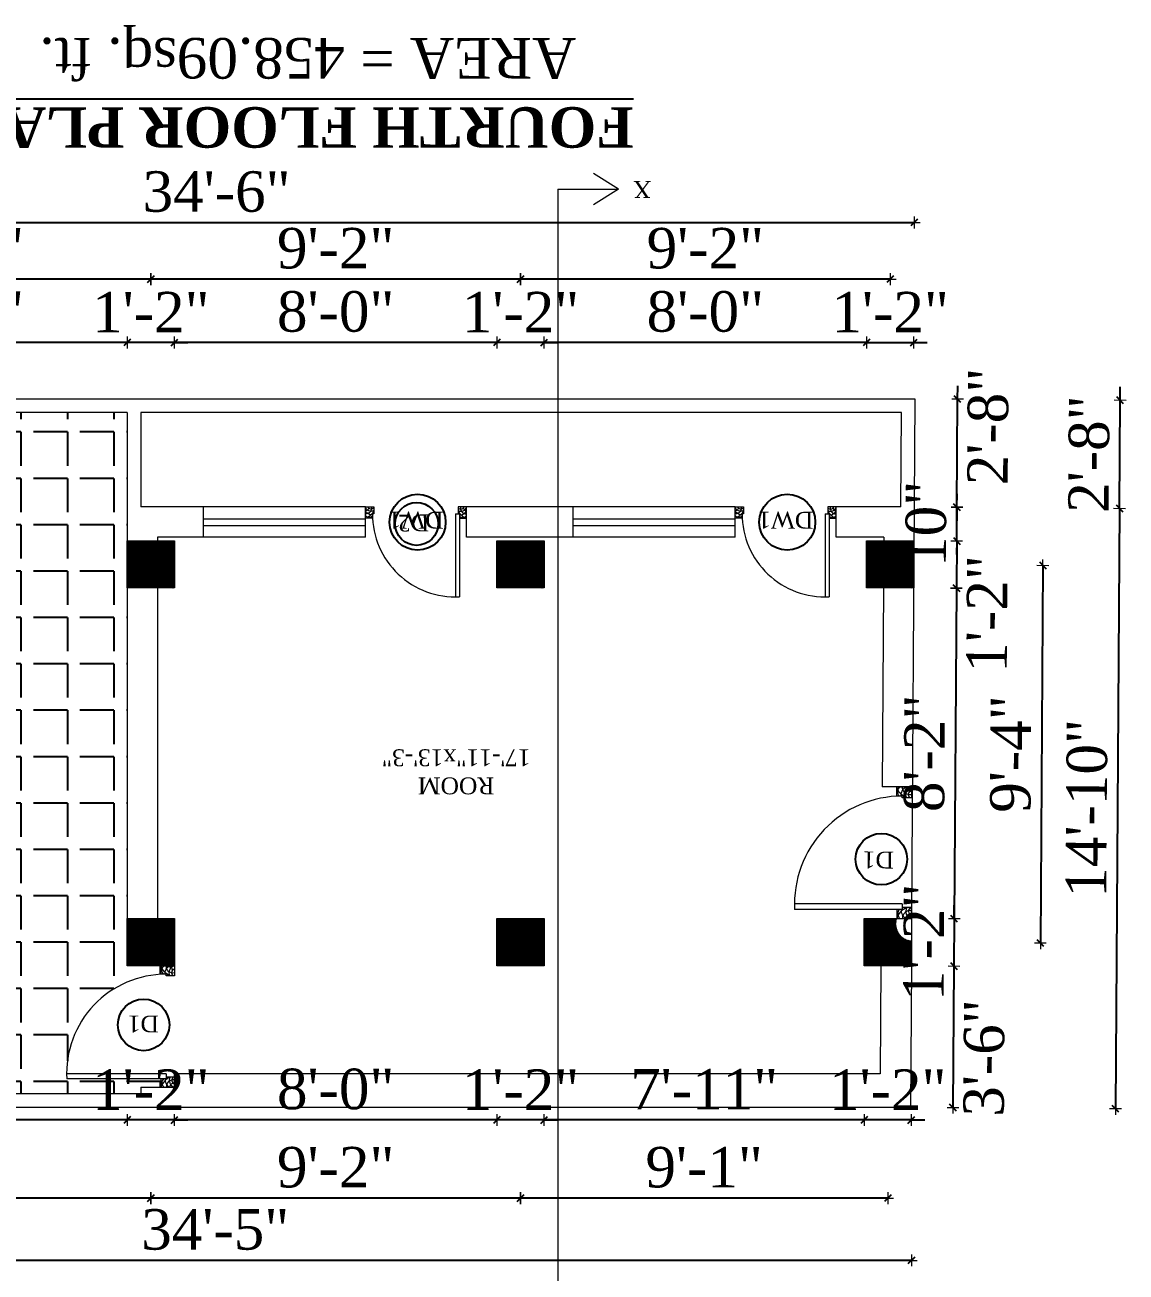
# Model space of a CAD drawing. Header units: inches. Extents: x 4069 to 291496, y -47643 to 12535.
# Drawn here: x 31028.9 to 31355.4, y 3104 to 3473.7 of the extents above; entities that cross this region are included whole.
import ezdxf

# ---------------------------------------------------------------- set-up
doc = ezdxf.new("R2010")
doc.units = ezdxf.units.IN
doc.header["$LTSCALE"] = 5
doc.header["$MEASUREMENT"] = 0
for name, color, linetype, lineweight in [('A-WALL', 7, 'Continuous', 9), ('Dimension', 7, 'Continuous', 18), ('DOOR', 62, 'Continuous', 0)]:
    doc.layers.add(name, color=color, linetype=linetype, lineweight=lineweight)
doc.layers.add('dim line', color=7, linetype='Continuous', lineweight=15, true_color=0xfab2b2)
doc.layers.add('TEXT', color=6, linetype='Continuous')
doc.layers.add('WALL', color=7, linetype='Continuous')
doc.styles.add('ordinary', font='times.ttf')
doc.dimstyles.new('Copy of 96', dxfattribs={"dimtxt": 7, "dimasz": 4, "dimexe": 0.5, "dimexo": 0.5, "dimgap": 3, "dimtad": 1, "dimdec": 1, "dimzin": 11, "dimdsep": 46, "dimlunit": 4, "dimtxsty": 'ordinary', "dimblk": 'OBLIQUE', "dimcen": 0.09, "dimse1": 1, "dimse2": 1, "dimclrt": 6, "dimazin": 0, "dimtfac": 1, "dimtdec": 1, "dimtix": 1, "dimtmove": 2, "dimatfit": 3, "dimldrblk": 'leader', "dimfxl": 0.5, "dimfxlon": 1, "dimtolj": 1, "dimtzin": 0, "dimarcsym": 0})
pattern_1 = [(225, (55604.94825, 4810.5098), (0.08838834765, -0.08838834765), [])]

# ---------------------------------------------------------------- blocks, each defined once
blk = doc.blocks.new('A$C27B36B59')
at = {"layer": 'DOOR'}
for p, q in [((0, 4), (0, 0)), ((2.5, 4), (0, 4)), ((2.5, 2.5), (2.5, 4)), ((0, 0), (3, 0)), ((3, 2.5), (2.5, 2.5)), ((3, 0), (3, 2.5))]:
    blk.add_line(p, q, dxfattribs=at)
for centre, radius, start, end in [((-1.4, -0.54), 4.75, 22.1411, 72.838), ((1.34, 2.09), 1.64, 45.138, 144.8948), ((2.21, 0.3), 2.49, 83.3149, 152.658), ((0.13, 0.37), 2.05, 349.4875, 93.6805), ((1.96, -0.47), 2.01, 58.7447, 166.495), ((-0.06, 0.32), 1.13, 343.542, 86.947), ((2.08, -0.4), 1.17, 38.2816, 160.1519)]:
    blk.add_arc(centre, radius, start, end, dxfattribs=at)
blk = doc.blocks.new('D2')
at = {"layer": 'DOOR'}
for p, q in [((74473.95, 24047.59), (74473.95, 24018.09)), ((74473.95, 24047.59), (74475.45, 24047.59)), ((74475.45, 24047.59), (74475.45, 24018.13))]:
    blk.add_line(p, q, dxfattribs=at)
blk.add_arc((74473.95, 24047.59), 29.5, 180, 272.9146, dxfattribs=at)
at = {"layer": 'DOOR', "xscale": -1, "rotation": 180}
blk.add_blockref('A$C27B36B59', (74441.95, 24050.09), dxfattribs=at)
at = {"layer": 'DOOR', "rotation": 180}
blk.add_blockref('A$C27B36B59', (74477.95, 24050.09), dxfattribs=at)
blk = doc.blocks.new('oblique')
at = {"color": 0, "lineweight": -2}
blk.add_line((0.25, 0.25), (-0.25, -0.25), dxfattribs=at)
at = {"layer": 'dim line', "lineweight": 9}
for p, q in [((-0.4375, 0), (0.4375, 0)), ((0, 0.4375), (0, -0.4375))]:
    blk.add_line(p, q, dxfattribs=at)
blk = doc.blocks.new('*D861')
at = {"layer": 'A-WALL', "color": 0, "lineweight": -2, "ltscale": 50, "transparency": 16777216}
for p, q in [((31278.49, 3379.55), (31274.49, 3379.55)), ((31278.49, 3379.55), (31292.49, 3379.55)), ((31292.49, 3379.55), (31296.49, 3379.55))]:
    blk.add_line(p, q, dxfattribs=at)
at = {"layer": 'Defpoints', "color": 0, "ltscale": 50, "transparency": 16777216}
for p in [(31292.49, 3379.55), (31278.49, 3320.79, -58.17), (31292.49, 3320.79, -58.17)]:
    blk.add_point(p, dxfattribs=at)
at = {"layer": 'A-WALL', "color": 0, "lineweight": -2, "ltscale": 50, "transparency": 16777216, "xscale": 4, "yscale": 4, "zscale": 4}
blk.add_blockref('oblique', (31278.49, 3379.55), dxfattribs=at)
at = {"layer": 'A-WALL', "color": 0, "lineweight": -2, "ltscale": 50, "transparency": 16777216, "xscale": 4, "yscale": 4, "zscale": 4, "rotation": 180}
blk.add_blockref('oblique', (31292.49, 3379.55), dxfattribs=at)
at = {"layer": 'A-WALL', "color": 6, "ltscale": 50, "transparency": 16777216, "insert": (31285.49, 3388.55), "char_height": 12, "attachment_point": 5, "style": 'ordinary'}
blk.add_mtext('\\A1;1\'-2"', dxfattribs=at)
blk = doc.blocks.new('_OBLIQUE')
at = {"color": 0, "linetype": 'ByBlock'}
blk.add_line((-0.5, -0.5), (0.5, 0.5), dxfattribs=at)
blk = doc.blocks.new('leader')
at = {"layer": 'Dimension'}
for p, q in [((0, -4.328), (0, 4.328)), ((-4.424, 0), (4.424, 0))]:
    blk.add_line(p, q, dxfattribs=at)
blk = doc.blocks.new('*D862')
at = {"layer": 'A-WALL', "color": 0, "lineweight": -2, "ltscale": 5, "transparency": 16777216}
blk.add_line((31278.49, 3379.55), (31182.87, 3379.55), dxfattribs=at)
at = {"layer": 'Defpoints', "color": 0, "ltscale": 5, "transparency": 16777216}
for p in [(31182.87, 3379.55), (31182.87, 3320.79, -58.17), (31278.49, 3320.79, -58.17)]:
    blk.add_point(p, dxfattribs=at)
at = {"layer": 'A-WALL', "color": 0, "lineweight": -2, "ltscale": 5, "transparency": 16777216, "xscale": 4, "yscale": 4, "zscale": 4, "rotation": 180}
blk.add_blockref('oblique', (31182.87, 3379.55), dxfattribs=at)
at = {"layer": 'A-WALL', "color": 0, "lineweight": -2, "ltscale": 5, "transparency": 16777216, "xscale": 4, "yscale": 4, "zscale": 4}
blk.add_blockref('oblique', (31278.49, 3379.55), dxfattribs=at)
at = {"layer": 'A-WALL', "color": 6, "ltscale": 5, "transparency": 16777216, "insert": (31230.68, 3388.65), "char_height": 12, "attachment_point": 5, "style": 'ordinary'}
blk.add_mtext('\\A1;8\'-0"', dxfattribs=at)
blk = doc.blocks.new('*D863')
at = {"layer": 'A-WALL', "color": 0, "lineweight": -2, "ltscale": 5, "transparency": 16777216}
for p, q in [((31168.87, 3379.55), (31164.87, 3379.55)), ((31182.87, 3379.55), (31168.87, 3379.55)), ((31182.87, 3379.55), (31186.87, 3379.55))]:
    blk.add_line(p, q, dxfattribs=at)
at = {"layer": 'Defpoints', "color": 0, "ltscale": 5, "transparency": 16777216}
for p in [(31168.87, 3379.55), (31168.87, 3320.79, -58.17), (31182.87, 3320.79, -58.17)]:
    blk.add_point(p, dxfattribs=at)
at = {"layer": 'A-WALL', "color": 0, "lineweight": -2, "ltscale": 5, "transparency": 16777216, "xscale": 4, "yscale": 4, "zscale": 4}
blk.add_blockref('oblique', (31168.87, 3379.55), dxfattribs=at)
at = {"layer": 'A-WALL', "color": 0, "lineweight": -2, "ltscale": 5, "transparency": 16777216, "xscale": 4, "yscale": 4, "zscale": 4, "rotation": 180}
blk.add_blockref('oblique', (31182.87, 3379.55), dxfattribs=at)
at = {"layer": 'A-WALL', "color": 6, "ltscale": 5, "transparency": 16777216, "insert": (31175.87, 3388.55), "char_height": 12, "attachment_point": 5, "style": 'ordinary'}
blk.add_mtext('\\A1;1\'-2"', dxfattribs=at)
blk = doc.blocks.new('*D864')
at = {"layer": 'A-WALL', "color": 0, "lineweight": -2, "ltscale": 5, "transparency": 16777216}
blk.add_line((31168.87, 3379.55), (31073.25, 3379.55), dxfattribs=at)
at = {"layer": 'Defpoints', "color": 0, "ltscale": 5, "transparency": 16777216}
for p in [(31073.25, 3379.55), (31073.25, 3320.79, -58.17), (31168.87, 3320.79, -58.17)]:
    blk.add_point(p, dxfattribs=at)
at = {"layer": 'A-WALL', "color": 0, "lineweight": -2, "ltscale": 5, "transparency": 16777216, "xscale": 4, "yscale": 4, "zscale": 4, "rotation": 180}
blk.add_blockref('oblique', (31073.25, 3379.55), dxfattribs=at)
at = {"layer": 'A-WALL', "color": 0, "lineweight": -2, "ltscale": 5, "transparency": 16777216, "xscale": 4, "yscale": 4, "zscale": 4}
blk.add_blockref('oblique', (31168.87, 3379.55), dxfattribs=at)
at = {"layer": 'A-WALL', "color": 6, "ltscale": 5, "transparency": 16777216, "insert": (31121.06, 3388.65), "char_height": 12, "attachment_point": 5, "style": 'ordinary'}
blk.add_mtext('\\A1;8\'-0"', dxfattribs=at)
blk = doc.blocks.new('*D865')
at = {"layer": 'A-WALL', "color": 0, "lineweight": -2, "ltscale": 5, "transparency": 16777216}
for p, q in [((31059.25, 3379.55), (31055.25, 3379.55)), ((31073.25, 3379.55), (31059.25, 3379.55)), ((31073.25, 3379.55), (31077.25, 3379.55))]:
    blk.add_line(p, q, dxfattribs=at)
at = {"layer": 'Defpoints', "color": 0, "ltscale": 5, "transparency": 16777216}
for p in [(31059.25, 3379.55), (31059.25, 3320.79, -58.17), (31073.25, 3320.79, -58.17)]:
    blk.add_point(p, dxfattribs=at)
at = {"layer": 'A-WALL', "color": 0, "lineweight": -2, "ltscale": 5, "transparency": 16777216, "xscale": 4, "yscale": 4, "zscale": 4}
blk.add_blockref('oblique', (31059.25, 3379.55), dxfattribs=at)
at = {"layer": 'A-WALL', "color": 0, "lineweight": -2, "ltscale": 5, "transparency": 16777216, "xscale": 4, "yscale": 4, "zscale": 4, "rotation": 180}
blk.add_blockref('oblique', (31073.25, 3379.55), dxfattribs=at)
at = {"layer": 'A-WALL', "color": 6, "ltscale": 5, "transparency": 16777216, "insert": (31066.25, 3388.55), "char_height": 12, "attachment_point": 5, "style": 'ordinary'}
blk.add_mtext('\\A1;1\'-2"', dxfattribs=at)
blk = doc.blocks.new('*D866')
at = {"layer": 'A-WALL', "color": 0, "lineweight": -2, "ltscale": 5, "transparency": 16777216}
blk.add_line((31059.25, 3379.55), (30963.25, 3379.55), dxfattribs=at)
at = {"layer": 'Defpoints', "color": 0, "ltscale": 5, "transparency": 16777216}
for p in [(30963.25, 3379.55), (30963.25, 3320.79), (31059.25, 3320.79, -58.17)]:
    blk.add_point(p, dxfattribs=at)
at = {"layer": 'A-WALL', "color": 0, "lineweight": -2, "ltscale": 5, "transparency": 16777216, "xscale": 4, "yscale": 4, "zscale": 4, "rotation": 180}
blk.add_blockref('oblique', (30963.25, 3379.55), dxfattribs=at)
at = {"layer": 'A-WALL', "color": 0, "lineweight": -2, "ltscale": 5, "transparency": 16777216, "xscale": 4, "yscale": 4, "zscale": 4}
blk.add_blockref('oblique', (31059.25, 3379.55), dxfattribs=at)
at = {"layer": 'A-WALL', "color": 6, "ltscale": 5, "transparency": 16777216, "insert": (31011.25, 3388.65), "char_height": 12, "attachment_point": 5, "style": 'ordinary'}
blk.add_mtext('\\A1;8\'-0"', dxfattribs=at)
blk = doc.blocks.new('*D749')
at = {"layer": 'A-WALL', "color": 0, "lineweight": -2, "ltscale": 5, "transparency": 16777216}
blk.add_line((31285.49, 3398.3), (31175.87, 3398.3), dxfattribs=at)
at = {"layer": 'Defpoints', "color": 0, "ltscale": 5, "transparency": 16777216}
for p in [(31175.87, 3398.3), (31175.87, 3313.79, -58.17), (31285.49, 3313.79, -58.17)]:
    blk.add_point(p, dxfattribs=at)
at = {"layer": 'A-WALL', "color": 0, "lineweight": -2, "ltscale": 5, "transparency": 16777216, "xscale": 4, "yscale": 4, "zscale": 4, "rotation": 180}
blk.add_blockref('oblique', (31175.87, 3398.3), dxfattribs=at)
at = {"layer": 'A-WALL', "color": 0, "lineweight": -2, "ltscale": 5, "transparency": 16777216, "xscale": 4, "yscale": 4, "zscale": 4}
blk.add_blockref('oblique', (31285.49, 3398.3), dxfattribs=at)
at = {"layer": 'A-WALL', "color": 6, "ltscale": 5, "transparency": 16777216, "insert": (31230.68, 3407.42), "char_height": 12, "attachment_point": 5, "style": 'ordinary'}
blk.add_mtext('\\A1;9\'-2"', dxfattribs=at)
blk = doc.blocks.new('*D868')
at = {"layer": 'A-WALL', "color": 0, "lineweight": -2, "ltscale": 5, "transparency": 16777216}
blk.add_line((31175.87, 3398.3), (31066.25, 3398.3), dxfattribs=at)
at = {"layer": 'Defpoints', "color": 0, "ltscale": 5, "transparency": 16777216}
for p in [(31066.25, 3398.3), (31066.25, 3313.79, -58.17), (31175.87, 3313.79, -58.17)]:
    blk.add_point(p, dxfattribs=at)
at = {"layer": 'A-WALL', "color": 0, "lineweight": -2, "ltscale": 5, "transparency": 16777216, "xscale": 4, "yscale": 4, "zscale": 4, "rotation": 180}
blk.add_blockref('oblique', (31066.25, 3398.3), dxfattribs=at)
at = {"layer": 'A-WALL', "color": 0, "lineweight": -2, "ltscale": 5, "transparency": 16777216, "xscale": 4, "yscale": 4, "zscale": 4}
blk.add_blockref('oblique', (31175.87, 3398.3), dxfattribs=at)
at = {"layer": 'A-WALL', "color": 6, "ltscale": 5, "transparency": 16777216, "insert": (31121.06, 3407.42), "char_height": 12, "attachment_point": 5, "style": 'ordinary'}
blk.add_mtext('\\A1;9\'-2"', dxfattribs=at)
blk = doc.blocks.new('*D869')
at = {"layer": 'A-WALL', "color": 0, "lineweight": -2, "ltscale": 5, "transparency": 16777216}
blk.add_line((31066.25, 3398.3), (30956.25, 3398.3), dxfattribs=at)
at = {"layer": 'Defpoints', "color": 0, "ltscale": 5, "transparency": 16777216}
for p in [(30956.25, 3398.3), (30956.25, 3313.79, -58.17), (31066.25, 3313.79, -58.17)]:
    blk.add_point(p, dxfattribs=at)
at = {"layer": 'A-WALL', "color": 0, "lineweight": -2, "ltscale": 5, "transparency": 16777216, "xscale": 4, "yscale": 4, "zscale": 4, "rotation": 180}
blk.add_blockref('oblique', (30956.25, 3398.3), dxfattribs=at)
at = {"layer": 'A-WALL', "color": 0, "lineweight": -2, "ltscale": 5, "transparency": 16777216, "xscale": 4, "yscale": 4, "zscale": 4}
blk.add_blockref('oblique', (31066.25, 3398.3), dxfattribs=at)
at = {"layer": 'A-WALL', "color": 6, "ltscale": 5, "transparency": 16777216, "insert": (31011.25, 3407.42), "char_height": 12, "attachment_point": 5, "style": 'ordinary'}
blk.add_mtext('\\A1;9\'-2"', dxfattribs=at)
blk = doc.blocks.new('*D750')
at = {"layer": 'A-WALL', "color": 0, "lineweight": -2, "ltscale": 5, "transparency": 16777216}
blk.add_line((30878.91, 3415.11), (31292.58, 3415.11), dxfattribs=at)
at = {"layer": 'Defpoints', "color": 0, "ltscale": 5, "transparency": 16777216}
for p in [(31292.58, 3415.11), (31292.58, 3320.79, -58.17), (30878.91, 3210.45, -58)]:
    blk.add_point(p, dxfattribs=at)
at = {"layer": 'A-WALL', "color": 0, "lineweight": -2, "ltscale": 5, "transparency": 16777216, "xscale": 4, "yscale": 4, "zscale": 4, "rotation": 180}
blk.add_blockref('oblique', (30878.91, 3415.11), dxfattribs=at)
at = {"layer": 'A-WALL', "color": 0, "lineweight": -2, "ltscale": 5, "transparency": 16777216, "xscale": 4, "yscale": 4, "zscale": 4}
blk.add_blockref('oblique', (31292.58, 3415.11), dxfattribs=at)
at = {"layer": 'A-WALL', "color": 6, "ltscale": 5, "transparency": 16777216, "insert": (31085.75, 3424.21), "char_height": 12, "attachment_point": 5, "style": 'ordinary'}
blk.add_mtext('\\A1;34\'-6"', dxfattribs=at)
blk = doc.blocks.new('*D870')
at = {"layer": 'A-WALL', "color": 0, "lineweight": -2, "ltscale": 50, "transparency": 16777216}
for p, q in [((31277.76, 3149.08), (31273.76, 3149.08)), ((31291.76, 3149.08), (31277.76, 3149.08)), ((31291.76, 3149.08), (31295.76, 3149.08))]:
    blk.add_line(p, q, dxfattribs=at)
at = {"layer": 'Defpoints', "color": 0, "ltscale": 50, "transparency": 16777216}
for p in [(31277.76, 3194.79, -58.17), (31291.76, 3194.79, -58.17), (31277.76, 3149.08)]:
    blk.add_point(p, dxfattribs=at)
at = {"layer": 'A-WALL', "color": 0, "lineweight": -2, "ltscale": 50, "transparency": 16777216, "xscale": 4, "yscale": 4, "zscale": 4}
blk.add_blockref('oblique', (31277.76, 3149.08), dxfattribs=at)
at = {"layer": 'A-WALL', "color": 0, "lineweight": -2, "ltscale": 50, "transparency": 16777216, "xscale": 4, "yscale": 4, "zscale": 4, "rotation": 180}
blk.add_blockref('oblique', (31291.76, 3149.08), dxfattribs=at)
at = {"layer": 'A-WALL', "color": 6, "ltscale": 50, "transparency": 16777216, "insert": (31284.76, 3158.08), "char_height": 12, "attachment_point": 5, "style": 'ordinary'}
blk.add_mtext('\\A1;1\'-2"', dxfattribs=at)
blk = doc.blocks.new('*D871')
at = {"layer": 'A-WALL', "color": 0, "lineweight": -2, "ltscale": 5, "transparency": 16777216}
blk.add_line((31277.76, 3149.08), (31182.87, 3149.08), dxfattribs=at)
at = {"layer": 'Defpoints', "color": 0, "ltscale": 5, "transparency": 16777216}
for p in [(31182.87, 3194.79, -58.17), (31277.76, 3194.79, -58.17), (31182.87, 3149.08)]:
    blk.add_point(p, dxfattribs=at)
at = {"layer": 'A-WALL', "color": 0, "lineweight": -2, "ltscale": 5, "transparency": 16777216, "xscale": 4, "yscale": 4, "zscale": 4, "rotation": 180}
blk.add_blockref('oblique', (31182.87, 3149.08), dxfattribs=at)
at = {"layer": 'A-WALL', "color": 0, "lineweight": -2, "ltscale": 5, "transparency": 16777216, "xscale": 4, "yscale": 4, "zscale": 4}
blk.add_blockref('oblique', (31277.76, 3149.08), dxfattribs=at)
at = {"layer": 'A-WALL', "color": 6, "ltscale": 5, "transparency": 16777216, "insert": (31230.32, 3158.2), "char_height": 12, "attachment_point": 5, "style": 'ordinary'}
blk.add_mtext('\\A1;7\'-11"', dxfattribs=at)
blk = doc.blocks.new('*D751')
at = {"layer": 'A-WALL', "color": 0, "lineweight": -2, "ltscale": 5, "transparency": 16777216}
for p, q in [((31168.87, 3149.08), (31164.87, 3149.08)), ((31182.87, 3149.08), (31168.87, 3149.08)), ((31182.87, 3149.08), (31186.87, 3149.08))]:
    blk.add_line(p, q, dxfattribs=at)
at = {"layer": 'Defpoints', "color": 0, "ltscale": 5, "transparency": 16777216}
for p in [(31168.87, 3194.79, -58.17), (31182.87, 3194.79, -58.17), (31168.87, 3149.08)]:
    blk.add_point(p, dxfattribs=at)
at = {"layer": 'A-WALL', "color": 0, "lineweight": -2, "ltscale": 5, "transparency": 16777216, "xscale": 4, "yscale": 4, "zscale": 4}
blk.add_blockref('oblique', (31168.87, 3149.08), dxfattribs=at)
at = {"layer": 'A-WALL', "color": 0, "lineweight": -2, "ltscale": 5, "transparency": 16777216, "xscale": 4, "yscale": 4, "zscale": 4, "rotation": 180}
blk.add_blockref('oblique', (31182.87, 3149.08), dxfattribs=at)
at = {"layer": 'A-WALL', "color": 6, "ltscale": 5, "transparency": 16777216, "insert": (31175.87, 3158.08), "char_height": 12, "attachment_point": 5, "style": 'ordinary'}
blk.add_mtext('\\A1;1\'-2"', dxfattribs=at)
blk = doc.blocks.new('*D872')
at = {"layer": 'A-WALL', "color": 0, "lineweight": -2, "ltscale": 5, "transparency": 16777216}
blk.add_line((31168.87, 3149.08), (31073.25, 3149.08), dxfattribs=at)
at = {"layer": 'Defpoints', "color": 0, "ltscale": 5, "transparency": 16777216}
for p in [(31073.25, 3194.79, -58.17), (31168.87, 3194.79, -58.17), (31073.25, 3149.08)]:
    blk.add_point(p, dxfattribs=at)
at = {"layer": 'A-WALL', "color": 0, "lineweight": -2, "ltscale": 5, "transparency": 16777216, "xscale": 4, "yscale": 4, "zscale": 4, "rotation": 180}
blk.add_blockref('oblique', (31073.25, 3149.08), dxfattribs=at)
at = {"layer": 'A-WALL', "color": 0, "lineweight": -2, "ltscale": 5, "transparency": 16777216, "xscale": 4, "yscale": 4, "zscale": 4}
blk.add_blockref('oblique', (31168.87, 3149.08), dxfattribs=at)
at = {"layer": 'A-WALL', "color": 6, "ltscale": 5, "transparency": 16777216, "insert": (31121.06, 3158.18), "char_height": 12, "attachment_point": 5, "style": 'ordinary'}
blk.add_mtext('\\A1;8\'-0"', dxfattribs=at)
blk = doc.blocks.new('*D873')
at = {"layer": 'A-WALL', "color": 0, "lineweight": -2, "ltscale": 5, "transparency": 16777216}
for p, q in [((31059.25, 3149.08), (31055.25, 3149.08)), ((31073.25, 3149.08), (31059.25, 3149.08)), ((31073.25, 3149.08), (31077.25, 3149.08))]:
    blk.add_line(p, q, dxfattribs=at)
at = {"layer": 'Defpoints', "color": 0, "ltscale": 5, "transparency": 16777216}
for p in [(31059.25, 3194.79, -58.17), (31073.25, 3194.79, -58.17), (31059.25, 3149.08)]:
    blk.add_point(p, dxfattribs=at)
at = {"layer": 'A-WALL', "color": 0, "lineweight": -2, "ltscale": 5, "transparency": 16777216, "xscale": 4, "yscale": 4, "zscale": 4}
blk.add_blockref('oblique', (31059.25, 3149.08), dxfattribs=at)
at = {"layer": 'A-WALL', "color": 0, "lineweight": -2, "ltscale": 5, "transparency": 16777216, "xscale": 4, "yscale": 4, "zscale": 4, "rotation": 180}
blk.add_blockref('oblique', (31073.25, 3149.08), dxfattribs=at)
at = {"layer": 'A-WALL', "color": 6, "ltscale": 5, "transparency": 16777216, "insert": (31066.25, 3158.08), "char_height": 12, "attachment_point": 5, "style": 'ordinary'}
blk.add_mtext('\\A1;1\'-2"', dxfattribs=at)
blk = doc.blocks.new('*D752')
at = {"layer": 'A-WALL', "color": 0, "lineweight": -2, "ltscale": 5, "transparency": 16777216}
blk.add_line((31059.25, 3149.08), (30920.8, 3149.08), dxfattribs=at)
at = {"layer": 'Defpoints', "color": 0, "ltscale": 5, "transparency": 16777216}
for p in [(30920.8, 3194.79, -58.17), (31059.25, 3194.79, -58.17), (30920.8, 3149.08)]:
    blk.add_point(p, dxfattribs=at)
at = {"layer": 'A-WALL', "color": 0, "lineweight": -2, "ltscale": 5, "transparency": 16777216, "xscale": 4, "yscale": 4, "zscale": 4, "rotation": 180}
blk.add_blockref('oblique', (30920.8, 3149.08), dxfattribs=at)
at = {"layer": 'A-WALL', "color": 0, "lineweight": -2, "ltscale": 5, "transparency": 16777216, "xscale": 4, "yscale": 4, "zscale": 4}
blk.add_blockref('oblique', (31059.25, 3149.08), dxfattribs=at)
at = {"layer": 'A-WALL', "color": 6, "ltscale": 5, "transparency": 16777216, "insert": (30990.02, 3158.18), "char_height": 12, "attachment_point": 5, "style": 'ordinary'}
blk.add_mtext('\\A1;11\'-6"', dxfattribs=at)
blk = doc.blocks.new('*D753')
at = {"layer": 'A-WALL', "color": 0, "lineweight": -2, "ltscale": 5, "transparency": 16777216}
blk.add_line((31284.76, 3125.89), (31175.87, 3125.89), dxfattribs=at)
at = {"layer": 'Defpoints', "color": 0, "ltscale": 5, "transparency": 16777216}
for p in [(31175.87, 3201.79, -58.17), (31284.76, 3201.79, -58.17), (31175.87, 3125.89)]:
    blk.add_point(p, dxfattribs=at)
at = {"layer": 'A-WALL', "color": 0, "lineweight": -2, "ltscale": 5, "transparency": 16777216, "xscale": 4, "yscale": 4, "zscale": 4, "rotation": 180}
blk.add_blockref('oblique', (31175.87, 3125.89), dxfattribs=at)
at = {"layer": 'A-WALL', "color": 0, "lineweight": -2, "ltscale": 5, "transparency": 16777216, "xscale": 4, "yscale": 4, "zscale": 4}
blk.add_blockref('oblique', (31284.76, 3125.89), dxfattribs=at)
at = {"layer": 'A-WALL', "color": 6, "ltscale": 5, "transparency": 16777216, "insert": (31230.32, 3135.01), "char_height": 12, "attachment_point": 5, "style": 'ordinary'}
blk.add_mtext('\\A1;9\'-1"', dxfattribs=at)
blk = doc.blocks.new('*D875')
at = {"layer": 'A-WALL', "color": 0, "lineweight": -2, "ltscale": 5, "transparency": 16777216}
blk.add_line((31175.87, 3125.89), (31066.25, 3125.89), dxfattribs=at)
at = {"layer": 'Defpoints', "color": 0, "ltscale": 5, "transparency": 16777216}
for p in [(31066.25, 3201.79, -58.17), (31175.87, 3201.79, -58.17), (31066.25, 3125.89)]:
    blk.add_point(p, dxfattribs=at)
at = {"layer": 'A-WALL', "color": 0, "lineweight": -2, "ltscale": 5, "transparency": 16777216, "xscale": 4, "yscale": 4, "zscale": 4, "rotation": 180}
blk.add_blockref('oblique', (31066.25, 3125.89), dxfattribs=at)
at = {"layer": 'A-WALL', "color": 0, "lineweight": -2, "ltscale": 5, "transparency": 16777216, "xscale": 4, "yscale": 4, "zscale": 4}
blk.add_blockref('oblique', (31175.87, 3125.89), dxfattribs=at)
at = {"layer": 'A-WALL', "color": 6, "ltscale": 5, "transparency": 16777216, "insert": (31121.06, 3135.01), "char_height": 12, "attachment_point": 5, "style": 'ordinary'}
blk.add_mtext('\\A1;9\'-2"', dxfattribs=at)
blk = doc.blocks.new('*D876')
at = {"layer": 'A-WALL', "color": 0, "lineweight": -2, "ltscale": 5, "transparency": 16777216}
blk.add_line((31066.25, 3125.89), (30913.8, 3125.89), dxfattribs=at)
at = {"layer": 'Defpoints', "color": 0, "ltscale": 5, "transparency": 16777216}
for p in [(30913.8, 3201.79, -58.17), (31066.25, 3201.79, -58.17), (30913.8, 3125.89)]:
    blk.add_point(p, dxfattribs=at)
at = {"layer": 'A-WALL', "color": 0, "lineweight": -2, "ltscale": 5, "transparency": 16777216, "xscale": 4, "yscale": 4, "zscale": 4, "rotation": 180}
blk.add_blockref('oblique', (30913.8, 3125.89), dxfattribs=at)
at = {"layer": 'A-WALL', "color": 0, "lineweight": -2, "ltscale": 5, "transparency": 16777216, "xscale": 4, "yscale": 4, "zscale": 4}
blk.add_blockref('oblique', (31066.25, 3125.89), dxfattribs=at)
at = {"layer": 'A-WALL', "color": 6, "ltscale": 5, "transparency": 16777216, "insert": (30990.02, 3134.99), "char_height": 12, "attachment_point": 5, "style": 'ordinary'}
blk.add_mtext('\\A1;12\'-8"', dxfattribs=at)
blk = doc.blocks.new('*D754')
at = {"layer": 'A-WALL', "color": 0, "lineweight": -2, "ltscale": 5, "transparency": 16777216}
blk.add_line((31291.76, 3107.45), (30878.91, 3107.45), dxfattribs=at)
at = {"layer": 'Defpoints', "color": 0, "ltscale": 5, "transparency": 16777216}
for p in [(30878.91, 3210.45, -58), (31291.76, 3194.79, -58.17), (30878.91, 3107.45)]:
    blk.add_point(p, dxfattribs=at)
at = {"layer": 'A-WALL', "color": 0, "lineweight": -2, "ltscale": 5, "transparency": 16777216, "xscale": 4, "yscale": 4, "zscale": 4, "rotation": 180}
blk.add_blockref('oblique', (30878.91, 3107.45), dxfattribs=at)
at = {"layer": 'A-WALL', "color": 0, "lineweight": -2, "ltscale": 5, "transparency": 16777216, "xscale": 4, "yscale": 4, "zscale": 4}
blk.add_blockref('oblique', (31291.76, 3107.45), dxfattribs=at)
at = {"layer": 'A-WALL', "color": 6, "ltscale": 5, "transparency": 16777216, "insert": (31085.34, 3116.56), "char_height": 12, "attachment_point": 5, "style": 'ordinary'}
blk.add_mtext('\\A1;34\'-5"', dxfattribs=at)
blk = doc.blocks.new('*D755')
at = {"layer": 'A-WALL', "color": 0, "lineweight": -2, "ltscale": 50, "transparency": 16777216}
blk.add_line((31305.21, 3320.71), (31305.12, 3306.71), dxfattribs=at)
at = {"layer": 'Defpoints', "color": 0, "ltscale": 50, "transparency": 16777216}
for p in [(31292.58, 3320.79, -58.17), (31292.49, 3306.79, -58.17), (31305.12, 3306.71)]:
    blk.add_point(p, dxfattribs=at)
at = {"layer": 'A-WALL', "color": 0, "lineweight": -2, "ltscale": 50, "transparency": 16777216, "xscale": 4, "yscale": 4, "zscale": 4}
for p, rotation in [((31305.21, 3320.71), 89.6259071472328), ((31305.12, 3306.71), 269.6259071472328)]:
    blk.add_blockref('oblique', p, dxfattribs=dict(at, rotation=rotation))
at = {"layer": 'A-WALL', "color": 6, "ltscale": 50, "transparency": 16777216, "insert": (31314.16, 3299.09), "char_height": 12, "attachment_point": 5, "rotation": 89.6259, "style": 'ordinary'}
blk.add_mtext('\\A1;1\'-2"', dxfattribs=at)
blk = doc.blocks.new('*D756')
at = {"layer": 'A-WALL', "color": 0, "lineweight": -2, "ltscale": 5, "transparency": 16777216}
blk.add_line((31305.12, 3306.71), (31304.48, 3208.71), dxfattribs=at)
at = {"layer": 'Defpoints', "color": 0, "ltscale": 5, "transparency": 16777216}
for p in [(31292.49, 3306.79, -58.17), (31291.76, 3208.79, -58.17), (31304.48, 3208.71)]:
    blk.add_point(p, dxfattribs=at)
at = {"layer": 'A-WALL', "color": 0, "lineweight": -2, "ltscale": 5, "transparency": 16777216, "xscale": 4, "yscale": 4, "zscale": 4}
for p, rotation in [((31305.12, 3306.71), 89.62590714711665), ((31304.48, 3208.71), 269.6259071471167)]:
    blk.add_blockref('oblique', p, dxfattribs=dict(at, rotation=rotation))
at = {"layer": 'A-WALL', "color": 6, "ltscale": 5, "transparency": 16777216, "insert": (31295.69, 3257.77), "char_height": 12, "attachment_point": 5, "rotation": 89.6259, "style": 'ordinary'}
blk.add_mtext('\\A1;8\'-2"', dxfattribs=at)
blk = doc.blocks.new('*D877')
at = {"layer": 'A-WALL', "color": 0, "lineweight": -2, "ltscale": 5, "transparency": 16777216}
for p, q in [((31304.48, 3208.71), (31304.5, 3212.71)), ((31304.48, 3208.71), (31304.39, 3194.71)), ((31304.39, 3194.71), (31304.36, 3190.71))]:
    blk.add_line(p, q, dxfattribs=at)
at = {"layer": 'Defpoints', "color": 0, "ltscale": 5, "transparency": 16777216}
for p in [(31291.76, 3208.79, -58.17), (31291.76, 3194.79, -58.17), (31304.39, 3194.71)]:
    blk.add_point(p, dxfattribs=at)
at = {"layer": 'A-WALL', "color": 0, "lineweight": -2, "ltscale": 5, "transparency": 16777216, "xscale": 4, "yscale": 4, "zscale": 4}
for p, rotation in [((31304.48, 3208.71), 269.6259071471167), ((31304.39, 3194.71), 89.62590714711665)]:
    blk.add_blockref('oblique', p, dxfattribs=dict(at, rotation=rotation))
at = {"layer": 'A-WALL', "color": 6, "ltscale": 5, "transparency": 16777216, "insert": (31295.43, 3201.76), "char_height": 12, "attachment_point": 5, "rotation": 89.6259, "style": 'ordinary'}
blk.add_mtext('\\A1;1\'-2"', dxfattribs=at)
blk = doc.blocks.new('*D757')
at = {"layer": 'A-WALL', "color": 0, "lineweight": -2, "ltscale": 5, "transparency": 16777216}
blk.add_line((31330.75, 3313.49), (31330.02, 3201.49), dxfattribs=at)
at = {"layer": 'Defpoints', "color": 0, "ltscale": 5, "transparency": 16777216}
for p in [(31285.49, 3313.79, -58.17), (31284.76, 3201.79, -58.17), (31330.02, 3201.49)]:
    blk.add_point(p, dxfattribs=at)
at = {"layer": 'A-WALL', "color": 0, "lineweight": -2, "ltscale": 5, "transparency": 16777216, "xscale": 4, "yscale": 4, "zscale": 4}
for p, rotation in [((31330.75, 3313.49), 89.62590714711665), ((31330.02, 3201.49), 269.6259071471167)]:
    blk.add_blockref('oblique', p, dxfattribs=dict(at, rotation=rotation))
at = {"layer": 'A-WALL', "color": 6, "ltscale": 5, "transparency": 16777216, "insert": (31321.26, 3257.55), "char_height": 12, "attachment_point": 5, "rotation": 89.6259, "style": 'ordinary'}
blk.add_mtext('\\A1;9\'-4"', dxfattribs=at)
blk = doc.blocks.new('*D758')
at = {"layer": 'A-WALL', "color": 0, "lineweight": -2, "ltscale": 5, "transparency": 16777216}
blk.add_line((31353.47, 3330.39), (31352.31, 3152.39), dxfattribs=at)
at = {"layer": 'Defpoints', "color": 0, "ltscale": 5, "transparency": 16777216}
for p in [(31292.65, 3330.79, -58.17), (31291.49, 3152.79, -58.17), (31352.31, 3152.39)]:
    blk.add_point(p, dxfattribs=at)
at = {"layer": 'A-WALL', "color": 0, "lineweight": -2, "ltscale": 5, "transparency": 16777216, "xscale": 4, "yscale": 4, "zscale": 4}
for p, rotation in [((31353.47, 3330.39), 89.62590714711665), ((31352.31, 3152.39), 269.6259071471167)]:
    blk.add_blockref('oblique', p, dxfattribs=dict(at, rotation=rotation))
at = {"layer": 'A-WALL', "color": 6, "ltscale": 5, "transparency": 16777216, "insert": (31343.79, 3241.45), "char_height": 12, "attachment_point": 5, "rotation": 89.6259, "style": 'ordinary'}
blk.add_mtext('\\A1;14\'-10"', dxfattribs=at)
blk = doc.blocks.new('*D764')
at = {"layer": 'A-WALL', "color": 0, "lineweight": -2, "ltscale": 5, "transparency": 16777216}
blk.add_line((31304.39, 3194.71), (31304.11, 3152.71), dxfattribs=at)
at = {"layer": 'Defpoints', "color": 0, "ltscale": 5, "transparency": 16777216}
for p in [(31291.76, 3194.79, -58.17), (31291.49, 3152.79), (31304.11, 3152.71)]:
    blk.add_point(p, dxfattribs=at)
at = {"layer": 'A-WALL', "color": 0, "lineweight": -2, "ltscale": 5, "transparency": 16777216, "xscale": 4, "yscale": 4, "zscale": 4}
for p, rotation in [((31304.39, 3194.71), 89.62590714711665), ((31304.11, 3152.71), 269.6259071471167)]:
    blk.add_blockref('oblique', p, dxfattribs=dict(at, rotation=rotation))
at = {"layer": 'A-WALL', "color": 6, "ltscale": 5, "transparency": 16777216, "insert": (31313.35, 3167.45), "char_height": 12, "attachment_point": 5, "rotation": 89.6259, "style": 'ordinary'}
blk.add_mtext('\\A1;3\'-6"', dxfattribs=at)
blk = doc.blocks.new('*D676')
at = {"layer": 'A-WALL', "color": 0, "lineweight": -2, "ltscale": 5, "transparency": 16777216}
for p, q in [((31305.27, 3330.71), (31305.3, 3334.71)), ((31305.21, 3320.71), (31305.27, 3330.71)), ((31305.21, 3320.71), (31305.18, 3316.71))]:
    blk.add_line(p, q, dxfattribs=at)
at = {"layer": 'Defpoints', "color": 0, "ltscale": 5, "transparency": 16777216}
for p in [(31292.65, 3330.79, -58.17), (31305.27, 3330.71), (31292.58, 3320.79, -58.17)]:
    blk.add_point(p, dxfattribs=at)
at = {"layer": 'A-WALL', "color": 0, "lineweight": -2, "ltscale": 5, "transparency": 16777216, "xscale": 4, "yscale": 4, "zscale": 4}
for p, rotation in [((31305.27, 3330.71), 269.6259071471167), ((31305.21, 3320.71), 89.62590714711665)]:
    blk.add_blockref('oblique', p, dxfattribs=dict(at, rotation=rotation))
at = {"layer": 'A-WALL', "color": 6, "ltscale": 5, "transparency": 16777216, "insert": (31296.14, 3325.77), "char_height": 12, "attachment_point": 5, "rotation": 89.6259, "style": 'ordinary'}
blk.add_mtext('\\A1;10"', dxfattribs=at)
blk = doc.blocks.new('*D765')
at = {"layer": 'A-WALL', "color": 0, "lineweight": -2, "ltscale": 5, "transparency": 16777216}
for p, q in [((31305.48, 3362.71), (31305.51, 3366.71)), ((31305.27, 3330.71), (31305.48, 3362.71)), ((31305.27, 3330.71), (31305.25, 3326.71))]:
    blk.add_line(p, q, dxfattribs=at)
at = {"layer": 'Defpoints', "color": 0, "ltscale": 5, "transparency": 16777216}
for p in [(31292.86, 3362.79), (31305.48, 3362.71), (31292.65, 3330.79, -58.17)]:
    blk.add_point(p, dxfattribs=at)
at = {"layer": 'A-WALL', "color": 0, "lineweight": -2, "ltscale": 5, "transparency": 16777216, "xscale": 4, "yscale": 4, "zscale": 4}
for p, rotation in [((31305.48, 3362.71), 269.6259071471167), ((31305.27, 3330.71), 89.62590714711665)]:
    blk.add_blockref('oblique', p, dxfattribs=dict(at, rotation=rotation))
at = {"layer": 'A-WALL', "color": 6, "ltscale": 5, "transparency": 16777216, "insert": (31314.53, 3354.63), "char_height": 12, "attachment_point": 5, "rotation": 89.6259, "style": 'ordinary'}
blk.add_mtext('\\A1;2\'-8"', dxfattribs=at)
blk = doc.blocks.new('*D680')
at = {"layer": 'A-WALL', "color": 0, "lineweight": -2, "ltscale": 5, "transparency": 16777216}
for p, q in [((31353.68, 3362.39), (31353.71, 3366.39)), ((31353.47, 3330.39), (31353.68, 3362.39)), ((31353.47, 3330.39), (31353.45, 3326.39))]:
    blk.add_line(p, q, dxfattribs=at)
at = {"layer": 'Defpoints', "color": 0, "ltscale": 5, "transparency": 16777216}
for p in [(31292.86, 3362.79, -58.17), (31353.68, 3362.39), (31292.65, 3330.79, -58.17)]:
    blk.add_point(p, dxfattribs=at)
at = {"layer": 'A-WALL', "color": 0, "lineweight": -2, "ltscale": 5, "transparency": 16777216, "xscale": 4, "yscale": 4, "zscale": 4}
for p, rotation in [((31353.68, 3362.39), 269.6259071471167), ((31353.47, 3330.39), 89.62590714711665)]:
    blk.add_blockref('oblique', p, dxfattribs=dict(at, rotation=rotation))
at = {"layer": 'A-WALL', "color": 6, "ltscale": 5, "transparency": 16777216, "insert": (31344.47, 3346.45), "char_height": 12, "attachment_point": 5, "rotation": 89.6259, "style": 'ordinary'}
blk.add_mtext('\\A1;2\'-8"', dxfattribs=at)

msp = doc.modelspace()

# ---------------------------------------------------------------- hatches: boundary and pattern name
at = {"layer": 'A-WALL', "ltscale": 5}
h = msp.add_hatch(dxfattribs=at)
h.set_pattern_fill('ANSI31', color=256, angle=180)
h.set_pattern_definition(pattern_1)
h.paths.add_polyline_path([(31073.24912, 3306.78866), (31073.24912, 3320.78866), (31059.24912, 3320.78866), (31059.24912, 3306.78866)])
h = msp.add_hatch(dxfattribs=at)
h.set_pattern_fill('ANSI31', color=256, angle=180)
h.set_pattern_definition(pattern_1)
h.paths.add_polyline_path([(31182.87023, 3320.78866), (31168.87023, 3320.78866), (31168.87023, 3306.78866), (31182.87023, 3306.78866)])
h = msp.add_hatch(dxfattribs=at)
h.set_pattern_fill('ANSI31', color=256, angle=180)
h.set_pattern_definition(pattern_1)
h.paths.add_polyline_path([(31292.49135, 3306.78866), (31292.49135, 3320.78866), (31278.49135, 3320.78866), (31278.49135, 3306.78866)])
h = msp.add_hatch(dxfattribs=at)
h.set_pattern_fill('ANSI31', color=256, angle=180)
h.set_pattern_definition(pattern_1)
h.paths.add_polyline_path([(31073.24912, 3208.78866), (31059.24912, 3208.78866), (31059.24912, 3194.78866), (31073.24912, 3194.78866)])
h = msp.add_hatch(dxfattribs=at)
h.set_pattern_fill('ANSI31', color=256, angle=180)
h.set_pattern_definition(pattern_1)
h.paths.add_polyline_path([(31168.87023, 3194.78866), (31182.87023, 3194.78866), (31182.87023, 3208.78866), (31168.87023, 3208.78866)])
h = msp.add_hatch(dxfattribs=at)
h.set_pattern_fill('ANSI31', color=256, angle=180)
h.set_pattern_definition(pattern_1)
h.paths.add_polyline_path([(31277.76007, 3208.78866), (31277.76007, 3194.78866), (31291.76007, 3194.78866), (31291.76007, 3202.15377, -0.469616463), (31287.42674, 3208.78866)])
at = {"layer": 'WALL', "linetype": 'ByBlock', "ltscale": 5, "true_color": 0xf8991e}
h = msp.add_hatch(dxfattribs=at)
h.set_pattern_fill('ANGLE', color=30, scale=50, angle=180)
h.set_pattern_definition([(180, (58335.227, 4810.51), (-2e-15, -13.75), [10, -3.75]), (270, (58335.227, 4810.51), (13.75, -3e-15), [10, -3.75])])
h.paths.add_polyline_path([(30884.55856, 3211.8658), (30906.79549, 3199.37639), (30906.79549, 3208.78866), (30920.79549, 3208.78866), (30920.79549, 3194.78866), (30914.96377, 3194.78866), (30982.62136, 3156.78866), (31063.24912, 3156.78866), (31063.24912, 3158.78866), (31069.24912, 3158.78866), (31069.24912, 3161.28866), (31041.28728, 3161.28866, -0.414213562), (31069.24912, 3192.2505), (31069.24912, 3194.78866), (31059.24912, 3194.78866), (31059.24912, 3208.78866), (31059.24912, 3358.78866), (30978.21626, 3358.78866), (30953.99272, 3320.78866), (30963.24912, 3320.78866), (30963.24912, 3306.78866), (30949.24912, 3306.78866), (30949.24912, 3313.34727)])
h.paths.add_polyline_path([(31024.41919, 3261.74364), (30967.16071, 3261.74403), (30967.16064, 3251.06811), (31024.41911, 3251.06772)], flags=24)

# ---------------------------------------------------------------- linework, layer by layer
at = {"layer": 'A-WALL', "ltscale": 5}
for p, q in [((31204.92547, 3424.99255), (31197.49632, 3429.67175)), ((31186.92547, 3424.99255), (31186.92547, 3095.78866)), ((31186.92547, 3424.99255), (31204.92547, 3424.99255)), ((31204.92547, 3424.99255), (31197.49632, 3420.31334)), ((31292.85698, 3362.78866), (30976.02251, 3362.78866)), ((31291.76007, 3194.78866), (31292.85698, 3362.78866)), ((31059.24912, 3358.78866), (30978.21626, 3358.78866)), ((31059.24912, 3358.78866), (31059.24912, 3208.78866)), ((31288.83078, 3358.78866), (31063.24912, 3358.78866)), ((31063.24912, 3358.78866), (31063.24912, 3330.78866)), ((31288.64796, 3330.78866), (31288.83078, 3358.78866)), ((31129.87023, 3330.78866), (31063.24912, 3330.78866)), ((31081.87023, 3321.78866), (31081.87023, 3330.78866)), ((31129.87023, 3321.78866), (31129.87023, 3330.78866)), ((31239.49135, 3330.78866), (31159.87023, 3330.78866)), ((31159.87023, 3321.78866), (31159.87023, 3330.78866)), ((31191.49135, 3321.78866), (31191.49135, 3330.78866)), ((31191.49135, 3321.78866), (31191.49135, 3330.78866)), ((31239.49135, 3321.78866), (31239.49135, 3330.78866)), ((31288.64796, 3330.78866), (31269.49135, 3330.78866)), ((31269.49135, 3321.78866), (31269.49135, 3330.78866)), ((31081.87023, 3327.28866), (31129.87023, 3327.28866)), ((31191.49135, 3327.28866), (31239.49135, 3327.28866)), ((31081.87023, 3325.28866), (31129.87023, 3325.28866)), ((31191.49135, 3325.28866), (31239.49135, 3325.28866)), ((31129.87023, 3321.78866), (31068.24912, 3321.78866)), ((31068.24912, 3321.78866), (31068.24912, 3320.78866)), ((31239.49135, 3321.78866), (31159.87023, 3321.78866)), ((31283.58909, 3321.78866), (31269.49135, 3321.78866)), ((31283.58909, 3321.78866), (31283.58256, 3320.78866)), ((31068.24912, 3306.78866), (31068.24912, 3208.78866)), ((31283.49116, 3306.78866), (31283.10593, 3247.78853)), ((31292.10612, 3247.78853), (31283.10593, 3247.78853)), ((31282.76026, 3194.84742), (31282.55094, 3162.78866)), ((31291.76007, 3194.78866), (31291.48584, 3152.78866)), ((31282.55094, 3162.78866), (31073.24912, 3162.78866)), ((31073.24912, 3158.78866), (31073.24912, 3162.78866)), ((31063.24912, 3158.78866), (31063.24912, 3156.78866)), ((31063.24912, 3158.78866), (31073.24912, 3158.78866)), ((31063.24912, 3156.78866), (30982.62136, 3156.78866)), ((31291.48584, 3152.78866), (30981.57493, 3152.78866))]:
    msp.add_line(p, q, dxfattribs=at)
at = {"layer": 'A-WALL', "ltscale": 5, "elevation": -58.16904}
for points in [[(31073.24912, 3306.78866), (31059.24912, 3306.78866), (31059.24912, 3320.78866), (31073.24912, 3320.78866)], [(31182.87023, 3306.78866), (31168.87023, 3306.78866), (31168.87023, 3320.78866), (31182.87023, 3320.78866)], [(31292.49135, 3306.78866), (31278.49135, 3306.78866), (31278.49135, 3320.78866), (31292.49135, 3320.78866)], [(31073.24912, 3194.78866), (31059.24912, 3194.78866), (31059.24912, 3208.78866), (31073.24912, 3208.78866)], [(31182.87023, 3194.78866), (31168.87023, 3194.78866), (31168.87023, 3208.78866), (31182.87023, 3208.78866)], [(31291.76007, 3194.78866), (31277.76007, 3194.78866), (31277.76007, 3208.78866), (31291.76007, 3208.78866)]]:
    msp.add_lwpolyline(points, close=True, dxfattribs=at)
at = {"layer": 'TEXT'}
for centre, radius in [((31145.344, 3326.28866, -58.16904), 8.29786), ((31254.96511, 3326.28866, -58.16904), 8.29786), ((31145.06561, 3325.77763, -58.16904), 6.36673), ((31282.87631, 3226.39183, -58.16904), 7.64038), ((31064.09047, 3177.26143, -58.16904), 7.64038)]:
    msp.add_circle(centre, radius, dxfattribs=at)

# ---------------------------------------------------------------- block references
at = {"layer": 'WALL', "color": 2, "linetype": 'ByBlock', "xscale": 0.8332999999984168, "yscale": 0.8333000000000084, "zscale": 0.8333}
for p in [(-30902.60652, -16710.1496, -58.16904), (-30792.98541, -16710.1496, -58.16904)]:
    msp.add_blockref('D2', p, dxfattribs=at)
at = {"layer": 'WALL', "color": 2, "linetype": 'ByBlock', "xscale": 1.083333333326322, "yscale": 1.083333333326322, "zscale": 1.083333333326322, "rotation": 269.999999999982}
msp.add_blockref('D2', (5237.49816, 83893.23582, -58.16904), dxfattribs=at)
at = {"layer": 'WALL', "color": 2, "linetype": 'ByBlock', "rotation": 270.0000000001951}
msp.add_blockref('D2', (7023.1612, 77636.73988, -58.16904), dxfattribs=at)

# ---------------------------------------------------------------- texts
at = {"layer": 'TEXT', "style": 'ordinary'}
for s, rotation, p in [('X', 180, (31214.70717, 3427.4074, -58.16904)), ('DW1', 180.0003881, (31153.05642, 3329.35278, -58.16904)), ('D2', 180.4857627, (31148.74955, 3328.56538, -58.16904)), ('DW1', 180.0003881, (31262.67753, 3329.35278, -58.16904)), ('D1', 179.5142373, (31286.60256, 3228.59308, -58.16904)), ('D1', 180, (31068.63104, 3180.01785, -58.16904))]:
    msp.add_text(s, height=5, rotation=rotation, dxfattribs=at).set_placement(p)
at = {"layer": 'TEXT', "char_height": 12, "width": 219.8150831, "attachment_point": 8, "rotation": 179.9996119, "style": 'ordinary'}
for s, insert in [('AREA = 458.09sq. ft.', (31112.80139, 3473.66769)), ('{\\fTimes New Roman|b1|i0|c0|p18;\\LFOURTH FLOOR PLAN}', (31109.21663, 3449.42693))]:
    msp.add_mtext(s, dxfattribs=dict(at, insert=insert))
at = {"layer": 'TEXT', "insert": (31156.77246, 3259.00861), "char_height": 5, "attachment_point": 8, "rotation": 179.9996119, "style": 'ordinary'}
msp.add_mtext_dynamic_manual_height_columns('ROOM\\P17\'-11"x13\'-3"', width=101.5687276, gutter_width=1720.71691, heights=[0], dxfattribs=at)

# ---------------------------------------------------------------- dimensions: what is measured, and where the dimension line sits
at = {"layer": 'A-WALL', "ltscale": 5}
for base, p1, p2, angle, picture, middle in [((31292.58276, 3415.1053), (30878.91208, 3210.44942, -58), (31292.58276, 3320.78866, -58.16904), 180, '*D750', (31085.74742, 3424.20912)), ((30956.24912, 3398.29804), (31066.24912, 3313.78866, -58.16904), (30956.24912, 3313.78866, -58.16904), 180, '*D869', (31011.24912, 3407.41917)), ((31066.24912, 3398.29804), (31175.87023, 3313.78866, -58.16904), (31066.24912, 3313.78866, -58.16904), 180, '*D868', (31121.05968, 3407.41917)), ((31175.87023, 3398.29804), (31285.49135, 3313.78866, -58.16904), (31175.87023, 3313.78866, -58.16904), 180, '*D749', (31230.68079, 3407.41917)), ((30963.24912, 3379.54525), (31059.24912, 3320.78866, -58.16904), (30963.24912, 3320.78866), 180, '*D866', (31011.24912, 3388.64907)), ((31059.24912, 3379.54525), (31073.24912, 3320.78866, -58.16904), (31059.24912, 3320.78866, -58.16904), 180, '*D865', (31066.24912, 3388.54525)), ((31073.24912, 3379.54525), (31168.87023, 3320.78866, -58.16904), (31073.24912, 3320.78866, -58.16904), 180, '*D864', (31121.05968, 3388.64907)), ((31168.87023, 3379.54525), (31182.87023, 3320.78866, -58.16904), (31168.87023, 3320.78866, -58.16904), 180, '*D863', (31175.87023, 3388.54525)), ((31182.87023, 3379.54525), (31278.49135, 3320.78866, -58.16904), (31182.87023, 3320.78866, -58.16904), 180, '*D862', (31230.68079, 3388.64907)), ((31353.68146, 3362.39152), (31292.64805, 3330.78866, -58.16904), (31292.85698, 3362.78866, -58.16904), 89.6259071, '*D680', (31344.47336, 3346.45096)), ((31305.27367, 3330.70622), (31292.58276, 3320.78866, -58.16904), (31292.64805, 3330.78866, -58.16904), 89.6259071, '*D676', (31296.13739, 3325.76566)), ((31352.31031, 3152.39152), (31292.64805, 3330.78866, -58.16904), (31291.48584, 3152.78866, -58.16904), 89.6259071, '*D758', (31343.78779, 3241.45096)), ((31330.01514, 3201.49318), (31285.49135, 3313.78866, -58.16904), (31284.76007, 3201.78866, -58.16904), 89.6259071, '*D757', (31321.25985, 3257.55273)), ((31304.47709, 3208.70563), (31292.49135, 3306.78866, -58.16904), (31291.76007, 3208.78866, -58.16904), 89.6259071, '*D756', (31295.6934, 3257.76536)), ((31304.38569, 3194.70622), (31291.76007, 3208.78866, -58.16904), (31291.76007, 3194.78866, -58.16904), 89.6259071, '*D877', (31295.43158, 3201.76469)), ((30878.91208, 3107.45356), (31291.76007, 3194.78866, -58.16904), (30878.91208, 3210.44942, -58), 180, '*D754', (31085.33607, 3116.55738)), ((30913.79549, 3125.88636), (31066.24912, 3201.78866, -58.16904), (30913.79549, 3201.78866, -58.16904), 180, '*D876', (30990.02231, 3134.99018)), ((31066.24912, 3125.88636), (31175.87023, 3201.78866, -58.16904), (31066.24912, 3201.78866, -58.16904), 180, '*D875', (31121.05968, 3135.00748)), ((31175.87023, 3125.88636), (31284.76007, 3201.78866, -58.16904), (31175.87023, 3201.78866, -58.16904), 180, '*D753', (31230.31515, 3135.00748)), ((30920.79549, 3149.07954), (31059.24912, 3194.78866, -58.16904), (30920.79549, 3194.78866, -58.16904), 180, '*D752', (30990.02231, 3158.18336)), ((31059.24912, 3149.07954), (31073.24912, 3194.78866, -58.16904), (31059.24912, 3194.78866, -58.16904), 180, '*D873', (31066.24912, 3158.07954)), ((31073.24912, 3149.07954), (31168.87023, 3194.78866, -58.16904), (31073.24912, 3194.78866, -58.16904), 180, '*D872', (31121.05968, 3158.18336)), ((31168.87023, 3149.07954), (31182.87023, 3194.78866, -58.16904), (31168.87023, 3194.78866, -58.16904), 180, '*D751', (31175.87023, 3158.07954)), ((31182.87023, 3149.07954), (31277.76007, 3194.78866, -58.16904), (31182.87023, 3194.78866, -58.16904), 180, '*D871', (31230.31515, 3158.20066))]:
    dim = msp.add_linear_dim(base=base, p1=p1, p2=p2, angle=angle, dimstyle='Copy of 96', override={"dimtxt": 12, "dimdec": 0, "dimblk": 'oblique', "dimtdec": 0, "dimarcsym": 1}, dxfattribs=at)
    dim.commit()
    dim.dimension.update_dxf_attribs({"geometry": picture, "text_midpoint": middle})
at = {"layer": 'A-WALL', "ltscale": 50}
for base, p1, p2, picture, middle in [((31292.49135, 3379.54525), (31278.49135, 3320.78866, -58.16904), (31292.49135, 3320.78866, -58.16904), '*D861', (31285.49135, 3388.54525)), ((31277.76007, 3149.07954), (31291.76007, 3194.78866, -58.16904), (31277.76007, 3194.78866, -58.16904), '*D870', (31284.76007, 3158.07954))]:
    dim = msp.add_linear_dim(base=base, p1=p1, p2=p2, angle=180, dimstyle='Copy of 96', override={"dimtxt": 12, "dimdec": 0, "dimblk": 'oblique', "dimtdec": 0, "dimarcsym": 1}, dxfattribs=at)
    dim.commit()
    dim.dimension.update_dxf_attribs({"geometry": picture, "text_midpoint": middle})
at = {"layer": 'A-WALL', "ltscale": 5}
for base, p1, p2, picture, middle in [((31305.4826, 3362.70622), (31292.64805, 3330.78866, -58.16904), (31292.85698, 3362.78866), '*D765', (31314.52747, 3354.6256)), ((31304.11146, 3152.70622), (31291.76007, 3194.78866, -58.16904), (31291.48584, 3152.78866), '*D764', (31313.3522, 3167.45238))]:
    dim = msp.add_linear_dim(base=base, p1=p1, p2=p2, angle=89.6259071, dimstyle='Copy of 96', override={"dimtxt": 12, "dimdec": 0, "dimblk": 'oblique', "dimtdec": 0, "dimarcsym": 1}, dxfattribs=at)
    dim.commit()
    dim.dimension.update_dxf_attribs({"geometry": picture, "text_midpoint": middle, "dimtype": 160})
at = {"layer": 'A-WALL', "ltscale": 50}
dim = msp.add_linear_dim(base=(31305.11696, 3306.70622), p1=(31292.58276, 3320.78866, -58.16904), p2=(31292.49135, 3306.78866, -58.16904), angle=269.6259071, dimstyle='Copy of 96', override={"dimtxt": 12, "dimdec": 0, "dimblk": 'oblique', "dimtdec": 0, "dimarcsym": 1}, dxfattribs=at)
dim.commit()
dim.dimension.update_dxf_attribs({"geometry": '*D755', "text_midpoint": (31314.16248, 3299.09493), "dimtype": 161})

doc.saveas('drawing.dxf')
